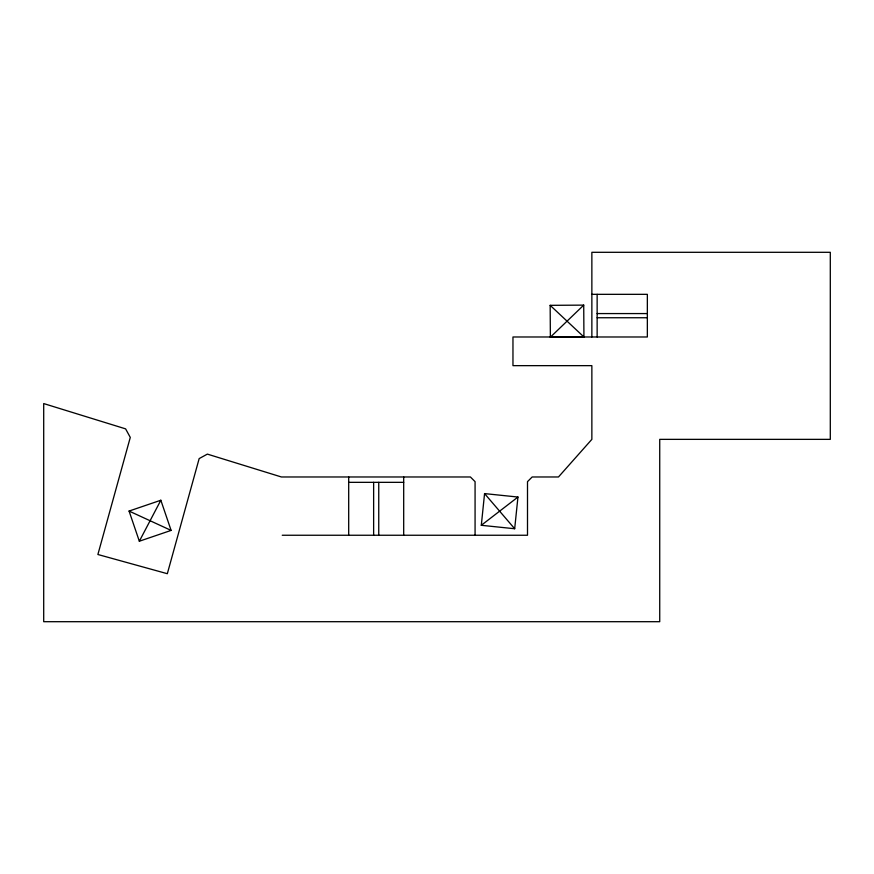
<?xml version="1.0" encoding="UTF-8"?>
<svg xmlns="http://www.w3.org/2000/svg" width="874" height="874" viewBox="0 0 874 874"><rect width="100%" height="100%" fill="white"/><g stroke="black" fill="none" stroke-linecap="round" stroke-linejoin="round"><path stroke-width="1.31" d="M481.301 525.296L484.567 493.602L517.954 497.044L514.677 528.737L481.301 525.296L517.954 497.044M139.337 541.225L160.838 500.245L171.107 530.409L139.337 541.225L129.068 511.061L160.838 500.245M550.369 337.2L583.723 305.124L583.93 336.982L550.369 337.2L550.161 305.332L583.723 305.124M591.862 294.33L647.35 294.33L647.35 336.982L512.962 336.982L512.962 365.649L591.862 365.649L591.862 439.36L558.475 476.975L532.168 476.975L527.503 481.65L527.503 535.249L282.247 535.249M597.139 313.569L647.35 313.569M597.139 317.743L647.35 317.743M348.693 482.339L403.69 482.339M129.068 511.061L171.107 530.409M550.161 305.332L583.93 336.982M484.567 493.602L514.677 528.737M597.139 294.33L597.139 336.982M591.862 336.982L591.862 252.302L830.3 252.302L830.3 439.36L659.728 439.36L659.728 621.698L43.7 621.698L43.7 403.57L125.605 428.861L130.281 437.415L97.888 554.498L167.327 573.705L199.163 458.599L207.357 454.109L281.406 476.975L470.409 476.975L475.074 481.65L475.074 535.249M403.69 476.975L403.69 535.249M378.748 482.339L378.748 535.249M373.635 482.339L373.635 535.249M348.693 476.975L348.693 535.249"/></g></svg>
